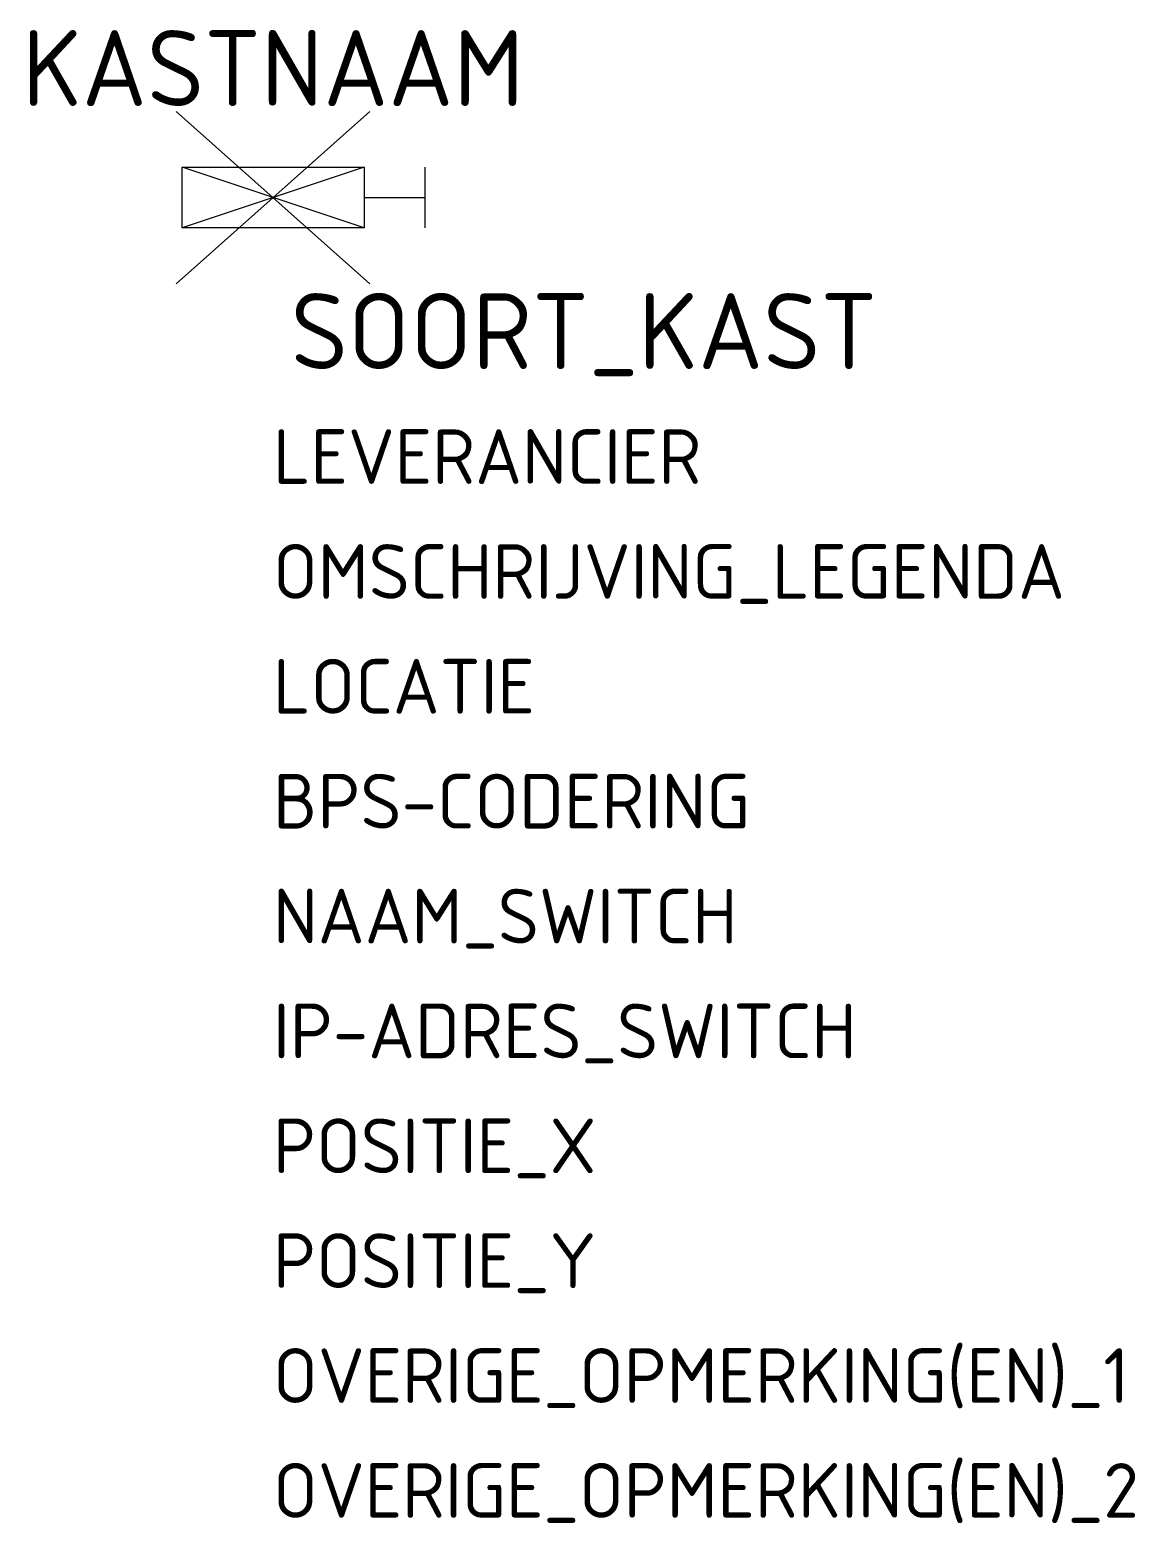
# Model space of a CAD drawing. Extents: x -8 to 28.4, y -42.7 to 6.5.
import ezdxf
from ezdxf.enums import TextEntityAlignment as Align

# ---------------------------------------------------------------- set-up
doc = ezdxf.new("R2010")
doc.units = 0
doc.styles.add('NLCS-ISO', font='NLCS-ISO.ttf')

msp = doc.modelspace()

# ---------------------------------------------------------------- linework, layer by layer
for p, q in [((-3.195, -1.841), (3.195, 3.841)), ((-3.195, 3.841), (3.195, -1.841)), ((3, 0), (-3, 2)), ((3, 2), (-3, 0)), ((5, 2), (5, 0)), ((3, 1), (5, 1))]:
    msp.add_line(p, q)
at = {"flags": 128}
msp.add_lwpolyline([(-3, 0), (-3, 2), (3, 2), (3, 0)], close=True, dxfattribs=at)

# ---------------------------------------------------------------- texts
at = {"style": 'NLCS-ISO'}
msp.add_attdef('KASTNAAM', text='', height=2.5, dxfattribs=at).set_placement((0, 5.269), align=Align.MIDDLE_CENTER)
at = {"style": 'NLCS-ISO', "flags": 1}
msp.add_attdef('SOORT_KAST', text='VERKEERSREGELTOESTEL', height=2.5, dxfattribs=at).set_placement((10.25, -3.396), align=Align.MIDDLE_CENTER)
for tag, p, s in [('LEVERANCIER', (0, -8.431), ''), ('OMSCHRIJVING_LEGENDA', (0, -12.215), 'Voedingspunt'), ('LOCATIE', (0, -16), ''), ('BPS-CODERING', (0, -19.784), ''), ('NAAM_SWITCH', (0, -23.569), ''), ('IP-ADRES_SWITCH', (0, -27.353), ''), ('POSITIE_X', (0, -31.138), ''), ('POSITIE_Y', (0, -34.922), ''), ('OVERIGE_OPMERKING(EN)_1', (0, -38.707), ''), ('OVERIGE_OPMERKING(EN)_2', (0, -42.491), '')]:
    msp.add_attdef(tag, p, s, height=1.8, dxfattribs=at)

doc.saveas('drawing.dxf')
